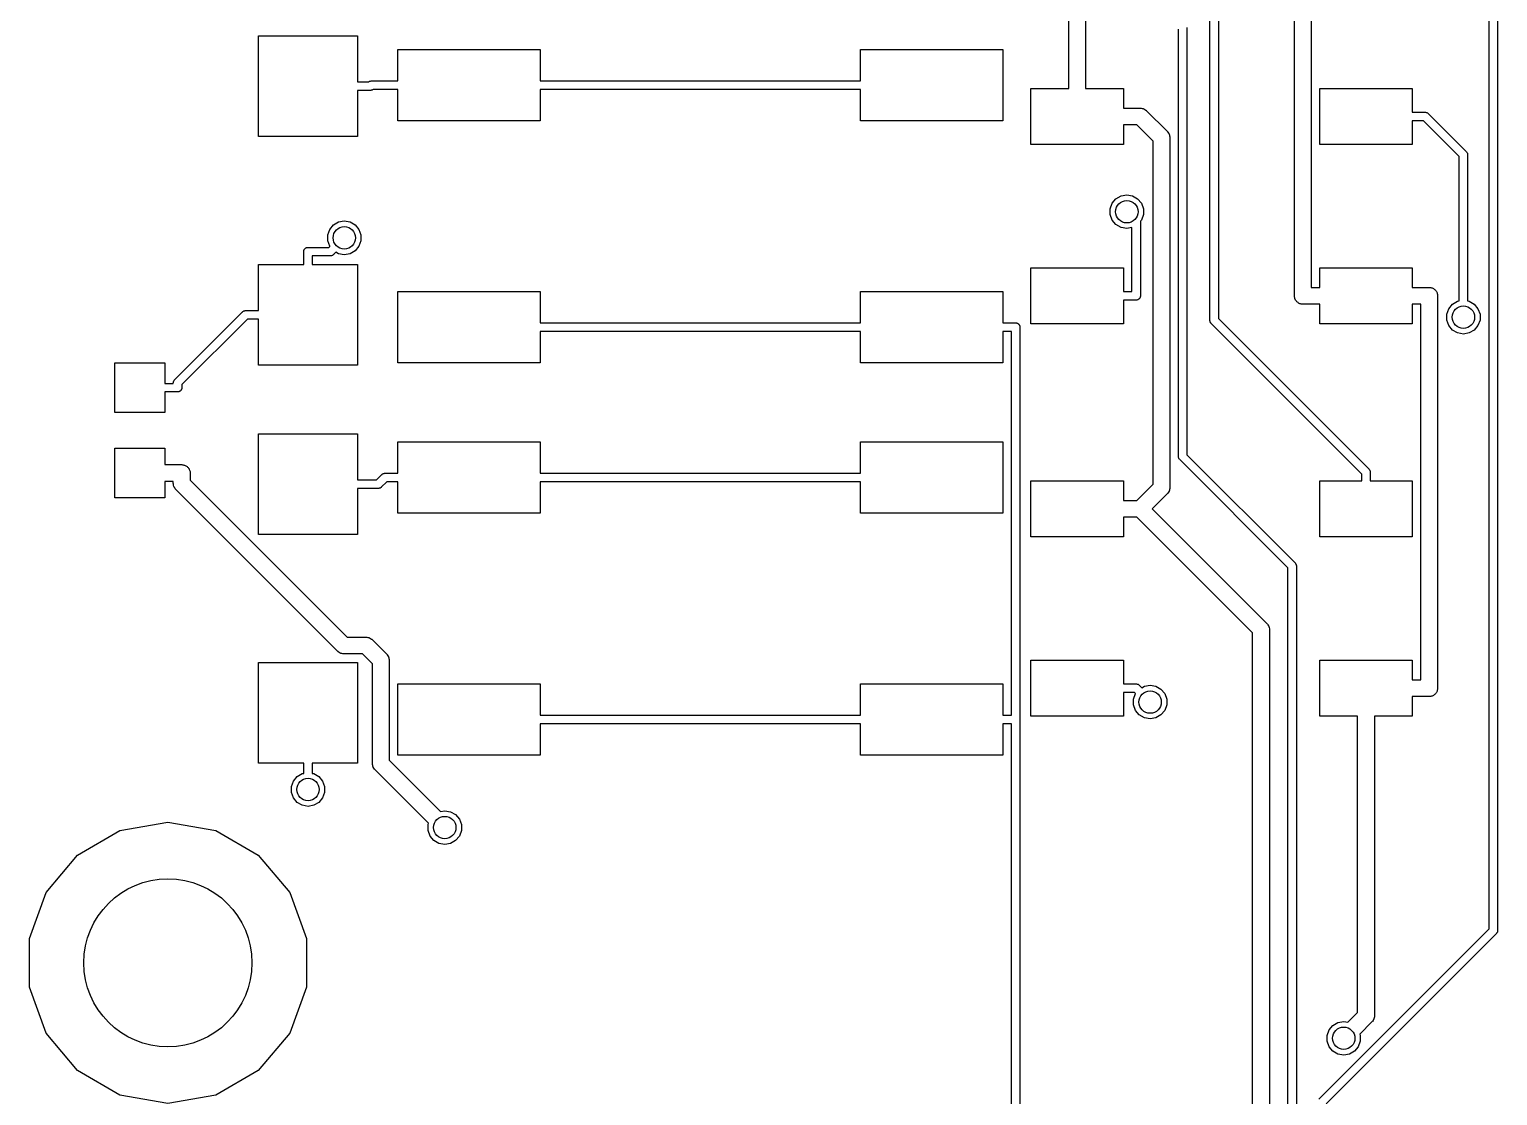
# Model space of a CAD drawing. Extents: x 0 to 100, y -163 to 0.
# Drawn here: x 0.03 to 26.23, y -54.87 to -35.85 of the extents above; entities that cross this region are included whole.
import ezdxf

# ---------------------------------------------------------------- set-up
doc = ezdxf.new("R2010")
doc.units = 0
doc.header["$MEASUREMENT"] = 0
doc.layers.add('BLACK', color=7, linetype='CONTINUOUS')

msp = doc.modelspace()

# ---------------------------------------------------------------- linework, layer by layer
at = {"layer": 'Black'}
for p, q in [((26.2253, -24.8791), (26.2253, -51.9239)), ((26.0729, -51.8923), (26.0729, -24.9107)), ((22.8988, -31.1688), (22.8988, -40.45)), ((22.5988, -40.6), (22.5988, -31.2309)), ((21.0922, -41.039), (21.0922, -31.7995)), ((21.2446, -31.831), (21.2446, -41.0074)), ((18.573, -36.9), (18.573, -35.0588)), ((18.873, -34.9967), (18.873, -36.9)), ((20.5303, -43.4683), (20.5303, -35.8422)), ((20.6827, -35.8106), (20.6827, -43.4367)), ((4.11608, -37.7595), (4.11608, -35.9612)), ((4.11608, -35.9612), (5.88392, -35.9612)), ((5.88392, -35.9612), (5.88392, -36.7842)), ((6.6025, -36.7648), (6.6025, -36.206)), ((6.6025, -36.206), (9.1425, -36.206)), ((9.1425, -36.206), (9.1425, -36.7648)), ((14.8575, -36.7648), (14.8575, -36.206)), ((14.8575, -36.206), (17.3975, -36.206)), ((17.3975, -36.206), (17.3975, -37.476)), ((5.88392, -36.7842), (6.0819, -36.7842)), ((6.1128, -36.9366), (5.88392, -36.9366)), ((5.88392, -36.9366), (5.88392, -37.7595)), ((6.0819, -36.7842), (6.08322, -36.7826)), ((6.08322, -36.7826), (6.09184, -36.7777)), ((6.09184, -36.7777), (6.1, -36.7719)), ((6.1, -36.7719), (6.10323, -36.7711)), ((6.10323, -36.7711), (6.10614, -36.7694)), ((6.10614, -36.7694), (6.11594, -36.7677)), ((6.1161, -36.936), (6.1128, -36.9366)), ((6.11594, -36.7677), (6.12556, -36.7651)), ((6.11944, -36.9363), (6.1161, -36.936)), ((6.12906, -36.9337), (6.11944, -36.9363)), ((6.12556, -36.7651), (6.1289, -36.7654)), ((6.1289, -36.7654), (6.1322, -36.7648)), ((6.13886, -36.932), (6.12906, -36.9337)), ((6.1322, -36.7648), (6.6025, -36.7648)), ((6.14176, -36.9303), (6.13886, -36.932)), ((6.145, -36.9295), (6.14176, -36.9303)), ((6.15316, -36.9237), (6.145, -36.9295)), ((6.16178, -36.9188), (6.15316, -36.9237)), ((6.1631, -36.9172), (6.16178, -36.9188)), ((6.6025, -36.9172), (6.1631, -36.9172)), ((6.6025, -37.476), (6.6025, -36.9172)), ((9.1425, -36.7648), (14.8575, -36.7648)), ((14.8575, -36.9172), (9.1425, -36.9172)), ((9.1425, -36.9172), (9.1425, -37.476)), ((14.8575, -37.476), (14.8575, -36.9172)), ((17.8975, -37.9), (17.8975, -36.9)), ((17.8975, -36.9), (18.573, -36.9)), ((18.873, -36.9), (19.5485, -36.9)), ((19.5485, -36.9), (19.5485, -37.25)), ((23.0515, -37.9), (23.0515, -36.9)), ((23.0515, -36.9), (24.7025, -36.9)), ((24.7025, -36.9), (24.7025, -37.3238)), ((19.5485, -37.25), (19.8512, -37.25)), ((19.8512, -37.25), (19.8577, -37.2511)), ((19.8577, -37.2511), (19.8643, -37.2506)), ((19.8643, -37.2506), (19.8832, -37.2556)), ((19.8832, -37.2556), (19.9025, -37.259)), ((19.9025, -37.259), (19.9082, -37.2623)), ((19.9082, -37.2623), (19.9146, -37.2641)), ((19.9146, -37.2641), (19.9306, -37.2753)), ((19.9306, -37.2753), (19.9476, -37.2851)), ((19.9476, -37.2851), (19.9519, -37.2901)), ((19.9519, -37.2901), (19.9573, -37.2939)), ((19.9573, -37.2939), (20.3337, -37.6703)), ((24.7025, -37.3238), (24.9314, -37.3238)), ((24.9314, -37.3238), (24.9347, -37.3244)), ((24.9347, -37.3244), (24.938, -37.3241)), ((24.938, -37.3241), (24.9477, -37.3267)), ((24.9477, -37.3267), (24.9575, -37.3284)), ((24.9575, -37.3284), (24.9604, -37.3301)), ((24.9604, -37.3301), (24.9636, -37.3309)), ((24.9636, -37.3309), (24.9718, -37.3367)), ((24.9718, -37.3367), (24.9804, -37.3416)), ((24.9804, -37.3416), (24.9825, -37.3442)), ((24.9825, -37.3442), (24.9853, -37.3461)), ((24.9853, -37.3461), (25.668, -38.0288)), ((9.1425, -37.476), (6.6025, -37.476)), ((17.3975, -37.476), (14.8575, -37.476)), ((19.7891, -37.55), (19.5485, -37.55)), ((19.5485, -37.55), (19.5485, -37.9)), ((20.0776, -37.8385), (19.7891, -37.55)), ((20.3337, -37.6703), (20.3375, -37.6757)), ((20.3375, -37.6757), (20.3425, -37.68)), ((20.3425, -37.68), (20.3523, -37.697)), ((20.3523, -37.697), (20.3635, -37.713)), ((20.3635, -37.713), (20.3653, -37.7194)), ((20.3653, -37.7194), (20.3686, -37.7251)), ((24.8998, -37.4762), (24.7025, -37.4762)), ((24.7025, -37.4762), (24.7025, -37.9)), ((25.5379, -38.1143), (24.8998, -37.4762)), ((5.88392, -37.7595), (4.11608, -37.7595)), ((19.5485, -37.9), (17.8975, -37.9)), ((20.0776, -43.9615), (20.0776, -37.8385)), ((20.3686, -37.7251), (20.372, -37.7444)), ((20.372, -37.7444), (20.377, -37.7633)), ((20.377, -37.7633), (20.3765, -37.7699)), ((20.3765, -37.7699), (20.3776, -37.7764)), ((20.3776, -37.7764), (20.3776, -44.0236)), ((24.7025, -37.9), (23.0515, -37.9)), ((25.5379, -40.6925), (25.5379, -38.1143)), ((25.668, -38.0288), (25.6699, -38.0316)), ((25.6699, -38.0316), (25.6725, -38.0337)), ((25.6725, -38.0337), (25.6775, -38.0423)), ((25.6775, -38.0423), (25.6832, -38.0505)), ((25.6832, -38.0505), (25.684, -38.0537)), ((25.684, -38.0537), (25.6857, -38.0566)), ((25.6857, -38.0566), (25.6874, -38.0664)), ((25.6874, -38.0664), (25.69, -38.0761)), ((25.69, -38.0761), (25.6897, -38.0794)), ((25.6897, -38.0794), (25.6903, -38.0827)), ((25.6903, -38.0827), (25.6903, -40.6925)), ((19.3125, -39.047), (19.3483, -38.9487)), ((19.3483, -38.9487), (19.4155, -38.8686)), ((19.4155, -38.8686), (19.5061, -38.8163)), ((19.5061, -38.8163), (19.6091, -38.7982)), ((19.6091, -38.7982), (19.7121, -38.8163)), ((19.7121, -38.8163), (19.8027, -38.8686)), ((19.8027, -38.8686), (19.8699, -38.9487)), ((19.8699, -38.9487), (19.9057, -39.047)), ((5.45443, -39.3351), (5.545, -39.2828)), ((5.545, -39.2828), (5.648, -39.2647)), ((5.648, -39.2647), (5.751, -39.2828)), ((5.751, -39.2828), (5.84157, -39.3351)), ((19.3125, -39.1516), (19.3125, -39.047)), ((19.3483, -39.2499), (19.3125, -39.1516)), ((19.4155, -39.33), (19.3483, -39.2499)), ((19.8699, -39.2499), (19.8536, -39.2693)), ((19.8536, -39.2693), (19.8536, -40.6)), ((19.9057, -39.1516), (19.8699, -39.2499)), ((19.9057, -39.047), (19.9057, -39.1516)), ((5.35143, -39.5135), (5.3872, -39.4152)), ((5.35143, -39.6181), (5.35143, -39.5135)), ((5.3872, -39.4152), (5.45443, -39.3351)), ((5.84157, -39.3351), (5.9088, -39.4152)), ((5.9088, -39.4152), (5.94457, -39.5135)), ((5.94457, -39.5135), (5.94457, -39.6181)), ((19.5061, -39.3823), (19.4155, -39.33)), ((19.6091, -39.4004), (19.5061, -39.3823)), ((19.7012, -39.3842), (19.6091, -39.4004)), ((19.7012, -40.5238), (19.7012, -39.3842)), ((4.9238, -39.8115), (4.92496, -39.8049)), ((4.9238, -40.0405), (4.9238, -39.8115)), ((4.92496, -39.7983), (4.92724, -39.792)), ((4.92496, -39.8049), (4.92496, -39.7983)), ((4.92724, -39.792), (4.9284, -39.7854)), ((4.9284, -39.7854), (4.93173, -39.7797)), ((4.93173, -39.7797), (4.93401, -39.7734)), ((4.93401, -39.7734), (4.93829, -39.7683)), ((4.93829, -39.7683), (4.94163, -39.7625)), ((4.94163, -39.7625), (4.94673, -39.7582)), ((4.94673, -39.7582), (4.95102, -39.7531)), ((4.95102, -39.7531), (4.95679, -39.7498)), ((4.95679, -39.7498), (4.9619, -39.7455)), ((4.9619, -39.7455), (4.96816, -39.7432)), ((4.96816, -39.7432), (4.97394, -39.7399)), ((4.97394, -39.7399), (4.98051, -39.7387)), ((4.98051, -39.7387), (4.98677, -39.7365)), ((4.98677, -39.7365), (4.99343, -39.7365)), ((4.99343, -39.7365), (5, -39.7353)), ((5, -39.7353), (5.37074, -39.7353)), ((5.3872, -39.7164), (5.35143, -39.6181)), ((5.37074, -39.7353), (5.38832, -39.7177)), ((5.38832, -39.7177), (5.3872, -39.7164)), ((5.84157, -39.7965), (5.751, -39.8488)), ((5.9088, -39.7164), (5.84157, -39.7965)), ((5.94457, -39.6181), (5.9088, -39.7164)), ((4.11608, -40.8634), (4.11608, -40.0405)), ((4.11608, -40.0405), (4.9238, -40.0405)), ((5.4023, -39.8877), (5.0762, -39.8877)), ((5.0762, -39.8877), (5.0762, -40.0405)), ((5.0762, -40.0405), (5.88392, -40.0405)), ((5.4056, -39.8871), (5.4023, -39.8877)), ((5.40894, -39.8874), (5.4056, -39.8871)), ((5.41856, -39.8848), (5.40894, -39.8874)), ((5.42836, -39.8831), (5.41856, -39.8848)), ((5.43126, -39.8814), (5.42836, -39.8831)), ((5.4345, -39.8806), (5.43126, -39.8814)), ((5.44266, -39.8748), (5.4345, -39.8806)), ((5.45128, -39.8699), (5.44266, -39.8748)), ((5.45343, -39.8673), (5.45128, -39.8699)), ((5.45618, -39.8654), (5.45343, -39.8673)), ((5.49921, -39.8223), (5.45618, -39.8654)), ((5.545, -39.8488), (5.49921, -39.8223)), ((5.648, -39.8669), (5.545, -39.8488)), ((5.751, -39.8488), (5.648, -39.8669)), ((5.88392, -40.0405), (5.88392, -41.8388)), ((17.8975, -41.1), (17.8975, -40.1)), ((17.8975, -40.1), (19.5485, -40.1)), ((19.5485, -40.1), (19.5485, -40.5238)), ((23.0515, -40.45), (23.0515, -40.1)), ((23.0515, -40.1), (24.7025, -40.1)), ((24.7025, -40.1), (24.7025, -40.45)), ((6.6025, -41.794), (6.6025, -40.524)), ((6.6025, -40.524), (9.1425, -40.524)), ((9.1425, -40.524), (9.1425, -41.0828)), ((14.8575, -41.0828), (14.8575, -40.524)), ((14.8575, -40.524), (17.3975, -40.524)), ((17.3975, -40.524), (17.3975, -41.0828)), ((19.5485, -40.5238), (19.7012, -40.5238)), ((19.8536, -40.6), (19.8524, -40.6066)), ((22.6011, -40.6129), (22.5988, -40.6)), ((22.8988, -40.45), (23.0515, -40.45)), ((24.7025, -40.45), (25.0052, -40.45)), ((25.0052, -40.45), (25.0181, -40.4523)), ((25.0181, -40.4523), (25.0312, -40.4523)), ((25.0312, -40.4523), (25.0436, -40.4568)), ((25.0436, -40.4568), (25.0565, -40.459)), ((25.0565, -40.459), (25.0679, -40.4656)), ((25.0679, -40.4656), (25.0802, -40.4701)), ((25.0802, -40.4701), (25.0903, -40.4785)), ((25.0903, -40.4785), (25.1016, -40.4851)), ((25.1016, -40.4851), (25.1101, -40.4951)), ((25.1101, -40.4951), (25.1201, -40.5036)), ((25.1201, -40.5036), (25.1267, -40.5149)), ((25.1267, -40.5149), (25.1351, -40.525)), ((25.1351, -40.525), (25.1396, -40.5373)), ((25.1396, -40.5373), (25.1462, -40.5487)), ((25.1462, -40.5487), (25.1484, -40.5616)), ((25.1484, -40.5616), (25.1529, -40.574)), ((25.1529, -40.574), (25.1529, -40.5871)), ((25.1529, -40.5871), (25.1552, -40.6)), ((25.1552, -40.6), (25.1552, -47.6)), ((3.86114, -40.868), (3.87094, -40.8663)), ((3.87094, -40.8663), (3.88056, -40.8637)), ((3.88056, -40.8637), (3.8839, -40.864)), ((3.8839, -40.864), (3.8872, -40.8634)), ((3.8872, -40.8634), (4.11608, -40.8634)), ((19.7774, -40.6762), (19.5485, -40.6762)), ((19.5485, -40.6762), (19.5485, -41.1)), ((19.784, -40.675), (19.7774, -40.6762)), ((19.7906, -40.675), (19.784, -40.675)), ((19.7969, -40.6728), (19.7906, -40.675)), ((19.8035, -40.6716), (19.7969, -40.6728)), ((19.8092, -40.6683), (19.8035, -40.6716)), ((19.8155, -40.666), (19.8092, -40.6683)), ((19.8206, -40.6617), (19.8155, -40.666)), ((19.8264, -40.6584), (19.8206, -40.6617)), ((19.8307, -40.6533), (19.8264, -40.6584)), ((19.8358, -40.649), (19.8307, -40.6533)), ((19.8391, -40.6432), (19.8358, -40.649)), ((19.8434, -40.6381), (19.8391, -40.6432)), ((19.8457, -40.6318), (19.8434, -40.6381)), ((19.849, -40.6261), (19.8457, -40.6318)), ((19.8502, -40.6195), (19.849, -40.6261)), ((19.8524, -40.6132), (19.8502, -40.6195)), ((19.8524, -40.6066), (19.8524, -40.6132)), ((22.6011, -40.626), (22.6011, -40.6129)), ((22.6056, -40.6384), (22.6011, -40.626)), ((22.6078, -40.6513), (22.6056, -40.6384)), ((22.6144, -40.6627), (22.6078, -40.6513)), ((22.6189, -40.675), (22.6144, -40.6627)), ((22.6273, -40.6851), (22.6189, -40.675)), ((22.6339, -40.6964), (22.6273, -40.6851)), ((22.6439, -40.7049), (22.6339, -40.6964)), ((22.6524, -40.7149), (22.6439, -40.7049)), ((22.6637, -40.7215), (22.6524, -40.7149)), ((22.6738, -40.7299), (22.6637, -40.7215)), ((22.6861, -40.7344), (22.6738, -40.7299)), ((22.6975, -40.741), (22.6861, -40.7344)), ((22.7104, -40.7432), (22.6975, -40.741)), ((22.7228, -40.7477), (22.7104, -40.7432)), ((22.7359, -40.7477), (22.7228, -40.7477)), ((22.7488, -40.75), (22.7359, -40.7477)), ((23.0515, -40.75), (22.7488, -40.75)), ((23.0515, -41.1), (23.0515, -40.75)), ((24.8552, -40.75), (24.7025, -40.75)), ((24.7025, -40.75), (24.7025, -41.1)), ((24.8552, -47.45), (24.8552, -40.75)), ((25.3175, -40.9279), (25.3533, -40.8296)), ((25.3533, -40.8296), (25.4205, -40.7495)), ((25.4205, -40.7495), (25.5111, -40.6972)), ((25.5111, -40.6972), (25.5379, -40.6925)), ((25.6903, -40.6925), (25.7171, -40.6972)), ((25.7171, -40.6972), (25.8077, -40.7495)), ((25.8077, -40.7495), (25.8749, -40.8296)), ((25.8749, -40.8296), (25.9107, -40.9279)), ((2.61952, -42.0995), (3.83332, -40.8857)), ((3.91876, -41.0158), (2.7496, -42.185)), ((3.83332, -40.8857), (3.83606, -40.8838)), ((3.83606, -40.8838), (3.83822, -40.8812)), ((3.83822, -40.8812), (3.84684, -40.8762)), ((3.84684, -40.8762), (3.855, -40.8705)), ((3.855, -40.8705), (3.85823, -40.8697)), ((3.85823, -40.8697), (3.86114, -40.868)), ((4.11608, -41.0158), (3.91876, -41.0158)), ((4.11608, -41.8388), (4.11608, -41.0158)), ((9.1425, -41.0828), (14.8575, -41.0828)), ((17.3975, -41.0828), (17.6264, -41.0828)), ((17.6264, -41.0828), (17.633, -41.084)), ((17.633, -41.084), (17.6396, -41.084)), ((17.6396, -41.084), (17.6459, -41.0862)), ((17.6459, -41.0862), (17.6525, -41.0874)), ((17.6525, -41.0874), (17.6582, -41.0907)), ((17.6582, -41.0907), (17.6645, -41.093)), ((17.6645, -41.093), (17.6696, -41.0973)), ((17.6696, -41.0973), (17.6754, -41.1006)), ((17.6754, -41.1006), (17.6797, -41.1057)), ((17.6797, -41.1057), (17.6848, -41.11)), ((17.6848, -41.11), (17.6881, -41.1158)), ((17.6881, -41.1158), (17.6924, -41.1209)), ((17.6924, -41.1209), (17.6947, -41.1272)), ((17.6947, -41.1272), (17.698, -41.1329)), ((19.5485, -41.1), (17.8975, -41.1)), ((21.0928, -41.0423), (21.0922, -41.039)), ((21.0925, -41.0456), (21.0928, -41.0423)), ((21.0951, -41.0553), (21.0925, -41.0456)), ((21.0968, -41.0651), (21.0951, -41.0553)), ((21.0985, -41.068), (21.0968, -41.0651)), ((21.0993, -41.0712), (21.0985, -41.068)), ((21.1051, -41.0794), (21.0993, -41.0712)), ((21.11, -41.088), (21.1051, -41.0794)), ((21.1126, -41.0901), (21.11, -41.088)), ((21.1145, -41.0929), (21.1126, -41.0901)), ((23.8008, -43.7792), (21.1145, -41.0929)), ((21.2446, -41.0074), (23.9309, -43.6937)), ((24.7025, -41.1), (23.0515, -41.1)), ((25.3175, -41.0325), (25.3175, -40.9279)), ((25.3533, -41.1308), (25.3175, -41.0325)), ((25.9107, -41.0325), (25.8749, -41.1308)), ((25.9107, -40.9279), (25.9107, -41.0325)), ((14.8575, -41.2352), (9.1425, -41.2352)), ((9.1425, -41.2352), (9.1425, -41.794)), ((14.8575, -41.794), (14.8575, -41.2352)), ((17.5502, -41.2352), (17.3975, -41.2352)), ((17.3975, -41.2352), (17.3975, -41.794)), ((17.5502, -48.0828), (17.5502, -41.2352)), ((17.698, -41.1329), (17.6992, -41.1395)), ((17.6992, -41.1395), (17.7014, -41.1458)), ((17.7014, -41.1458), (17.7014, -41.1524)), ((17.7014, -41.1524), (17.7026, -41.159)), ((17.7026, -41.159), (17.7026, -48.159)), ((25.4205, -41.2109), (25.3533, -41.1308)), ((25.5111, -41.2632), (25.4205, -41.2109)), ((25.6141, -41.2813), (25.5111, -41.2632)), ((25.7171, -41.2632), (25.6141, -41.2813)), ((25.8077, -41.2109), (25.7171, -41.2632)), ((25.8749, -41.1308), (25.8077, -41.2109)), ((1.5555, -42.6825), (1.5555, -41.7935)), ((1.5555, -41.7935), (2.4445, -41.7935)), ((2.4445, -41.7935), (2.4445, -42.1618)), ((5.88392, -41.8388), (4.11608, -41.8388)), ((9.1425, -41.794), (6.6025, -41.794)), ((17.3975, -41.794), (14.8575, -41.794)), ((2.4445, -42.1618), (2.5972, -42.1618)), ((2.5972, -42.1534), (2.59778, -42.1501)), ((2.5972, -42.1618), (2.5972, -42.1534)), ((2.59749, -42.1468), (2.60007, -42.1371)), ((2.59778, -42.1501), (2.59749, -42.1468)), ((2.60007, -42.1371), (2.6018, -42.1273)), ((2.6018, -42.1273), (2.60347, -42.1244)), ((2.60347, -42.1244), (2.60434, -42.1212)), ((2.60434, -42.1212), (2.61005, -42.113)), ((2.61005, -42.113), (2.61503, -42.1044)), ((2.61503, -42.1044), (2.61759, -42.1023)), ((2.61759, -42.1023), (2.61952, -42.0995)), ((2.6734, -42.3142), (2.4445, -42.3142)), ((2.4445, -42.3142), (2.4445, -42.6825)), ((2.67997, -42.313), (2.6734, -42.3142)), ((2.68663, -42.313), (2.67997, -42.313)), ((2.69289, -42.3108), (2.68663, -42.313)), ((2.69946, -42.3096), (2.69289, -42.3108)), ((2.70524, -42.3063), (2.69946, -42.3096)), ((2.7115, -42.304), (2.70524, -42.3063)), ((2.71661, -42.2997), (2.7115, -42.304)), ((2.72238, -42.2964), (2.71661, -42.2997)), ((2.72667, -42.2913), (2.72238, -42.2964)), ((2.73177, -42.287), (2.72667, -42.2913)), ((2.73511, -42.2812), (2.73177, -42.287)), ((2.73939, -42.2761), (2.73511, -42.2812)), ((2.74167, -42.2698), (2.73939, -42.2761)), ((2.745, -42.2641), (2.74167, -42.2698)), ((2.74616, -42.2575), (2.745, -42.2641)), ((2.74844, -42.2512), (2.74616, -42.2575)), ((2.7496, -42.238), (2.74844, -42.2446)), ((2.74844, -42.2446), (2.74844, -42.2512)), ((2.7496, -42.185), (2.7496, -42.238)), ((2.4445, -42.6825), (1.5555, -42.6825)), ((4.11608, -44.8595), (4.11608, -43.0612)), ((4.11608, -43.0612), (5.88392, -43.0612)), ((5.88392, -43.0612), (5.88392, -43.8842)), ((6.6025, -43.7648), (6.6025, -43.206)), ((6.6025, -43.206), (9.1425, -43.206)), ((9.1425, -43.206), (9.1425, -43.7648)), ((14.8575, -43.7648), (14.8575, -43.206)), ((14.8575, -43.206), (17.3975, -43.206)), ((17.3975, -43.206), (17.3975, -44.476)), ((1.5555, -44.2065), (1.5555, -43.3175)), ((1.5555, -43.3175), (2.4445, -43.3175)), ((2.4445, -43.3175), (2.4445, -43.612)), ((20.5309, -43.4716), (20.5303, -43.4683)), ((20.5306, -43.4749), (20.5309, -43.4716)), ((20.5332, -43.4846), (20.5306, -43.4749)), ((20.5349, -43.4944), (20.5332, -43.4846)), ((20.6827, -43.4367), (22.6123, -45.3663)), ((2.4445, -43.612), (2.7472, -43.612)), ((2.7472, -43.612), (2.76012, -43.6143)), ((2.76012, -43.6143), (2.77325, -43.6143)), ((2.77325, -43.6143), (2.78558, -43.6188)), ((2.78558, -43.6188), (2.7985, -43.621)), ((2.7985, -43.621), (2.80987, -43.6276)), ((2.80987, -43.6276), (2.8222, -43.6321)), ((2.8222, -43.6321), (2.83225, -43.6405)), ((2.83225, -43.6405), (2.84362, -43.6471)), ((2.84362, -43.6471), (2.85205, -43.6571)), ((2.85205, -43.6571), (2.86211, -43.6656)), ((2.86211, -43.6656), (2.86867, -43.6769)), ((2.86867, -43.6769), (2.8771, -43.687)), ((2.8771, -43.687), (2.88159, -43.6993)), ((2.88159, -43.6993), (2.88815, -43.7107)), ((2.88815, -43.7107), (2.89043, -43.7236)), ((2.89043, -43.7236), (2.89492, -43.736)), ((2.89492, -43.736), (2.89492, -43.7491)), ((20.5366, -43.4973), (20.5349, -43.4944)), ((20.5374, -43.5005), (20.5366, -43.4973)), ((20.5432, -43.5087), (20.5374, -43.5005)), ((20.5481, -43.5173), (20.5432, -43.5087)), ((20.5507, -43.5194), (20.5481, -43.5173)), ((20.5526, -43.5222), (20.5507, -43.5194)), ((22.4822, -45.4518), (20.5526, -43.5222)), ((23.9309, -43.6937), (23.9328, -43.6965)), ((23.9328, -43.6965), (23.9354, -43.6986)), ((23.9354, -43.6986), (23.9403, -43.7072)), ((23.9403, -43.7072), (23.9461, -43.7154)), ((23.9461, -43.7154), (23.9469, -43.7186)), ((23.9469, -43.7186), (23.9486, -43.7215)), ((23.9486, -43.7215), (23.9503, -43.7313)), ((23.9503, -43.7313), (23.9529, -43.741)), ((23.9529, -43.741), (23.9526, -43.7443)), ((23.9526, -43.7443), (23.9532, -43.7476)), ((23.9532, -43.7476), (23.9532, -43.9)), ((2.5972, -43.912), (2.4445, -43.912)), ((2.4445, -43.912), (2.4445, -44.2065)), ((2.5972, -43.9488), (2.5972, -43.912)), ((2.59835, -43.9553), (2.5972, -43.9488)), ((2.59777, -43.9619), (2.59835, -43.9553)), ((2.60284, -43.9808), (2.59777, -43.9619)), ((2.60625, -44.0001), (2.60284, -43.9808)), ((2.60955, -44.0058), (2.60625, -44.0001)), ((2.61125, -44.0122), (2.60955, -44.0058)), ((2.89492, -43.7491), (2.8972, -43.762)), ((2.8972, -43.762), (2.8972, -43.8867)), ((2.8972, -43.8867), (5.69813, -46.6876)), ((5.88392, -43.8842), (6.22264, -43.8842)), ((6.22264, -43.8842), (6.31972, -43.7871)), ((6.40516, -43.9172), (6.30808, -44.0143)), ((6.31972, -43.7871), (6.32246, -43.7852)), ((6.32246, -43.7852), (6.32462, -43.7826)), ((6.32462, -43.7826), (6.33324, -43.7777)), ((6.33324, -43.7777), (6.3414, -43.7719)), ((6.3414, -43.7719), (6.34463, -43.7711)), ((6.34463, -43.7711), (6.34754, -43.7694)), ((6.34754, -43.7694), (6.35734, -43.7677)), ((6.35734, -43.7677), (6.36696, -43.7651)), ((6.36696, -43.7651), (6.3703, -43.7654)), ((6.3703, -43.7654), (6.3736, -43.7648)), ((6.3736, -43.7648), (6.6025, -43.7648)), ((6.6025, -43.9172), (6.40516, -43.9172)), ((6.6025, -44.476), (6.6025, -43.9172)), ((9.1425, -43.7648), (14.8575, -43.7648)), ((14.8575, -43.9172), (9.1425, -43.9172)), ((9.1425, -43.9172), (9.1425, -44.476)), ((14.8575, -44.476), (14.8575, -43.9172)), ((17.8975, -44.9), (17.8975, -43.9)), ((17.8975, -43.9), (19.5485, -43.9)), ((19.5485, -43.9), (19.5485, -44.25)), ((19.7891, -44.25), (20.0776, -43.9615)), ((23.0515, -44.9), (23.0515, -43.9)), ((23.0515, -43.9), (23.8008, -43.9)), ((23.8008, -43.9), (23.8008, -43.7792)), ((23.9532, -43.9), (24.7025, -43.9)), ((24.7025, -43.9), (24.7025, -44.9)), ((2.4445, -44.2065), (1.5555, -44.2065)), ((2.62249, -44.0282), (2.61125, -44.0122)), ((2.63229, -44.0452), (2.62249, -44.0282)), ((2.63735, -44.0495), (2.63229, -44.0452)), ((2.64113, -44.0549), (2.63735, -44.0495)), ((5.52993, -46.9437), (2.64113, -44.0549)), ((6.2542, -44.0366), (5.88392, -44.0366)), ((5.88392, -44.0366), (5.88392, -44.8595)), ((6.2575, -44.036), (6.2542, -44.0366)), ((6.26084, -44.0363), (6.2575, -44.036)), ((6.27046, -44.0337), (6.26084, -44.0363)), ((6.28026, -44.032), (6.27046, -44.0337)), ((6.28316, -44.0303), (6.28026, -44.032)), ((6.2864, -44.0295), (6.28316, -44.0303)), ((6.29456, -44.0237), (6.2864, -44.0295)), ((6.30318, -44.0188), (6.29456, -44.0237)), ((6.30533, -44.0162), (6.30318, -44.0188)), ((6.30808, -44.0143), (6.30533, -44.0162)), ((19.5485, -44.25), (19.7891, -44.25)), ((20.3337, -44.1297), (20.0633, -44.4)), ((20.3375, -44.1243), (20.3337, -44.1297)), ((20.3425, -44.12), (20.3375, -44.1243)), ((20.3523, -44.103), (20.3425, -44.12)), ((20.3635, -44.087), (20.3523, -44.103)), ((20.3653, -44.0806), (20.3635, -44.087)), ((20.3686, -44.0749), (20.3653, -44.0806)), ((20.372, -44.0556), (20.3686, -44.0749)), ((20.377, -44.0367), (20.372, -44.0556)), ((20.3776, -44.0236), (20.3765, -44.0301)), ((20.3765, -44.0301), (20.377, -44.0367)), ((9.1425, -44.476), (6.6025, -44.476)), ((17.3975, -44.476), (14.8575, -44.476)), ((20.0633, -44.4), (22.1094, -46.446)), ((19.7891, -44.55), (19.5485, -44.55)), ((19.5485, -44.55), (19.5485, -44.9)), ((21.8533, -46.6142), (19.7891, -44.55)), ((5.88392, -44.8595), (4.11608, -44.8595)), ((19.5485, -44.9), (17.8975, -44.9)), ((24.7025, -44.9), (23.0515, -44.9)), ((22.4822, -71.7438), (22.4822, -45.4518)), ((22.6123, -45.3663), (22.6142, -45.3691)), ((22.6142, -45.3691), (22.6168, -45.3712)), ((22.6168, -45.3712), (22.6217, -45.3798)), ((22.6217, -45.3798), (22.6275, -45.388)), ((22.6275, -45.388), (22.6283, -45.3912)), ((22.6283, -45.3912), (22.63, -45.3941)), ((22.63, -45.3941), (22.6317, -45.4039)), ((22.6317, -45.4039), (22.6343, -45.4136)), ((22.6343, -45.4136), (22.634, -45.4169)), ((22.634, -45.4169), (22.6346, -45.4202)), ((22.6346, -45.4202), (22.6346, -71.7122)), ((21.8533, -59.7358), (21.8533, -46.6142)), ((22.1094, -46.446), (22.1132, -46.4514)), ((22.1132, -46.4514), (22.1182, -46.4557)), ((22.1182, -46.4557), (22.128, -46.4727)), ((22.128, -46.4727), (22.1392, -46.4887)), ((22.1392, -46.4887), (22.141, -46.4951)), ((22.141, -46.4951), (22.1443, -46.5008)), ((22.1443, -46.5008), (22.1477, -46.5201)), ((22.1477, -46.5201), (22.1527, -46.539)), ((22.1527, -46.539), (22.1522, -46.5456)), ((22.1522, -46.5456), (22.1533, -46.5521)), ((22.1533, -46.5521), (22.1533, -59.7358)), ((5.69813, -46.6876), (6.036, -46.6876)), ((6.036, -46.6876), (6.0425, -46.6887)), ((6.0425, -46.6887), (6.04907, -46.6882)), ((6.04907, -46.6882), (6.068, -46.6932)), ((6.068, -46.6932), (6.0873, -46.6966)), ((6.0873, -46.6966), (6.09302, -46.6999)), ((6.09302, -46.6999), (6.09939, -46.7017)), ((6.09939, -46.7017), (6.11544, -46.7129)), ((6.11544, -46.7129), (6.13242, -46.7227)), ((6.13242, -46.7227), (6.13666, -46.7277)), ((6.13666, -46.7277), (6.14207, -46.7315)), ((6.14207, -46.7315), (6.40577, -46.9952)), ((4.11608, -48.9388), (4.11608, -47.1405)), ((4.11608, -47.1405), (5.88392, -47.1405)), ((5.53534, -46.9475), (5.52993, -46.9437)), ((5.53958, -46.9525), (5.53534, -46.9475)), ((5.55655, -46.9623), (5.53958, -46.9525)), ((5.57261, -46.9735), (5.55655, -46.9623)), ((5.57898, -46.9753), (5.57261, -46.9735)), ((5.5847, -46.9786), (5.57898, -46.9753)), ((5.604, -46.982), (5.5847, -46.9786)), ((5.62293, -46.987), (5.604, -46.982)), ((5.6295, -46.9865), (5.62293, -46.987)), ((5.636, -46.9876), (5.6295, -46.9865)), ((5.97387, -46.9876), (5.636, -46.9876)), ((5.88392, -47.1405), (5.88392, -48.9388)), ((6.1497, -47.1634), (5.97387, -46.9876)), ((6.40577, -46.9952), (6.40955, -47.0006)), ((6.40955, -47.0006), (6.41461, -47.0049)), ((6.41461, -47.0049), (6.42441, -47.0219)), ((6.42441, -47.0219), (6.43565, -47.0379)), ((6.43565, -47.0379), (6.43735, -47.0443)), ((6.43735, -47.0443), (6.44065, -47.05)), ((6.44065, -47.05), (6.44406, -47.0693)), ((6.44406, -47.0693), (6.44913, -47.0882)), ((6.44913, -47.0882), (6.44855, -47.0948)), ((6.44855, -47.0948), (6.4497, -47.1013)), ((6.4497, -47.1013), (6.4497, -48.8852)), ((17.8975, -48.1), (17.8975, -47.1)), ((17.8975, -47.1), (19.5485, -47.1)), ((19.5485, -47.1), (19.5485, -47.5238)), ((23.0515, -48.1), (23.0515, -47.1)), ((23.0515, -47.1), (24.7025, -47.1)), ((24.7025, -47.1), (24.7025, -47.45)), ((6.1497, -48.9473), (6.1497, -47.1634)), ((6.6025, -48.794), (6.6025, -47.524)), ((6.6025, -47.524), (9.1425, -47.524)), ((9.1425, -47.524), (9.1425, -48.0828)), ((14.8575, -48.0828), (14.8575, -47.524)), ((14.8575, -47.524), (17.3975, -47.524)), ((17.3975, -47.524), (17.3975, -48.0828)), ((19.5485, -47.5238), (19.7774, -47.5238)), ((19.7458, -47.6762), (19.5485, -47.6762)), ((19.5485, -47.6762), (19.5485, -48.1)), ((19.7651, -47.6955), (19.7458, -47.6762)), ((19.7774, -47.5238), (19.7807, -47.5244)), ((19.7807, -47.5244), (19.784, -47.5241)), ((19.784, -47.5241), (19.7937, -47.5267)), ((19.7937, -47.5267), (19.8035, -47.5284)), ((19.8035, -47.5284), (19.8064, -47.5301)), ((19.8064, -47.5301), (19.8096, -47.5309)), ((19.8096, -47.5309), (19.8178, -47.5367)), ((19.8178, -47.5367), (19.8264, -47.5416)), ((19.8264, -47.5416), (19.8285, -47.5442)), ((19.8285, -47.5442), (19.8313, -47.5461)), ((19.8313, -47.5461), (19.876, -47.5909)), ((19.876, -47.5909), (19.9218, -47.5644)), ((19.9218, -47.5644), (20.0248, -47.5463)), ((20.0248, -47.5463), (20.1278, -47.5644)), ((20.1278, -47.5644), (20.2184, -47.6167)), ((20.2184, -47.6167), (20.2856, -47.6968)), ((24.7025, -47.45), (24.8552, -47.45)), ((25.1351, -47.675), (25.1267, -47.6851)), ((25.1396, -47.6627), (25.1351, -47.675)), ((25.1462, -47.6513), (25.1396, -47.6627)), ((25.1484, -47.6384), (25.1462, -47.6513)), ((25.1529, -47.626), (25.1484, -47.6384)), ((25.1552, -47.6), (25.1529, -47.6129)), ((25.1529, -47.6129), (25.1529, -47.626)), ((19.7282, -47.7951), (19.764, -47.6968)), ((19.7282, -47.8997), (19.7282, -47.7951)), ((19.764, -47.998), (19.7282, -47.8997)), ((19.764, -47.6968), (19.7651, -47.6955)), ((20.2856, -47.6968), (20.3214, -47.7951)), ((20.3214, -47.8997), (20.2856, -47.998)), ((20.3214, -47.7951), (20.3214, -47.8997)), ((25.0052, -47.75), (24.7025, -47.75)), ((24.7025, -47.75), (24.7025, -48.1)), ((25.0181, -47.7477), (25.0052, -47.75)), ((25.0312, -47.7477), (25.0181, -47.7477)), ((25.0436, -47.7432), (25.0312, -47.7477)), ((25.0565, -47.741), (25.0436, -47.7432)), ((25.0679, -47.7344), (25.0565, -47.741)), ((25.0802, -47.7299), (25.0679, -47.7344)), ((25.0903, -47.7215), (25.0802, -47.7299)), ((25.1016, -47.7149), (25.0903, -47.7215)), ((25.1101, -47.7049), (25.1016, -47.7149)), ((25.1201, -47.6964), (25.1101, -47.7049)), ((25.1267, -47.6851), (25.1201, -47.6964)), ((9.1425, -48.0828), (14.8575, -48.0828)), ((17.3975, -48.0828), (17.5502, -48.0828)), ((17.7026, -48.159), (17.7026, -56.1794)), ((19.5485, -48.1), (17.8975, -48.1)), ((19.8312, -48.0781), (19.764, -47.998)), ((19.9218, -48.1304), (19.8312, -48.0781)), ((20.0248, -48.1485), (19.9218, -48.1304)), ((20.1278, -48.1304), (20.0248, -48.1485)), ((20.2184, -48.0781), (20.1278, -48.1304)), ((20.2856, -47.998), (20.2184, -48.0781)), ((23.727, -48.1), (23.0515, -48.1)), ((23.727, -53.3858), (23.727, -48.1)), ((24.7025, -48.1), (24.027, -48.1)), ((24.027, -48.1), (24.027, -53.4479)), ((14.8575, -48.2352), (9.1425, -48.2352)), ((9.1425, -48.2352), (9.1425, -48.794)), ((14.8575, -48.794), (14.8575, -48.2352)), ((17.5502, -48.2352), (17.3975, -48.2352)), ((17.3975, -48.2352), (17.3975, -48.794)), ((17.5502, -56.211), (17.5502, -48.2352)), ((4.9238, -48.9388), (4.11608, -48.9388)), ((4.9238, -49.1192), (4.9238, -48.9388)), ((5.88392, -48.9388), (5.0762, -48.9388)), ((5.0762, -48.9388), (5.0762, -49.1192)), ((6.15085, -48.9538), (6.1497, -48.9473)), ((6.15027, -48.9604), (6.15085, -48.9538)), ((6.15534, -48.9793), (6.15027, -48.9604)), ((6.15875, -48.9986), (6.15534, -48.9793)), ((6.4497, -48.8852), (7.36373, -49.7992)), ((9.1425, -48.794), (6.6025, -48.794)), ((17.3975, -48.794), (14.8575, -48.794)), ((4.7392, -49.2563), (4.80643, -49.1762)), ((4.80643, -49.1762), (4.897, -49.1239)), ((4.897, -49.1239), (4.9238, -49.1192)), ((5.0762, -49.1192), (5.103, -49.1239)), ((5.103, -49.1239), (5.19357, -49.1762)), ((5.19357, -49.1762), (5.2608, -49.2563)), ((6.16205, -49.0043), (6.15875, -48.9986)), ((6.16375, -49.0107), (6.16205, -49.0043)), ((6.17499, -49.0267), (6.16375, -49.0107)), ((6.18479, -49.0437), (6.17499, -49.0267)), ((6.18985, -49.048), (6.18479, -49.0437)), ((6.19363, -49.0534), (6.18985, -49.048)), ((7.15141, -50.0111), (6.19363, -49.0534)), ((4.70343, -49.3546), (4.7392, -49.2563)), ((4.70343, -49.4592), (4.70343, -49.3546)), ((4.7392, -49.5575), (4.70343, -49.4592)), ((5.2608, -49.2563), (5.29657, -49.3546)), ((5.29657, -49.4592), (5.2608, -49.5575)), ((5.29657, -49.3546), (5.29657, -49.4592)), ((4.80643, -49.6376), (4.7392, -49.5575)), ((4.897, -49.6899), (4.80643, -49.6376)), ((5, -49.708), (4.897, -49.6899)), ((5.103, -49.6899), (5, -49.708)), ((5.19357, -49.6376), (5.103, -49.6899)), ((5.2608, -49.5575), (5.19357, -49.6376)), ((1.64168, -50.1418), (2.5, -49.9904)), ((2.5, -49.9904), (3.35832, -50.1418)), ((7.14283, -50.0347), (7.15141, -50.0111)), ((7.14283, -50.1393), (7.14283, -50.0347)), ((7.36373, -49.7992), (7.4394, -49.7859)), ((7.4394, -49.7859), (7.5424, -49.804)), ((7.5424, -49.804), (7.63297, -49.8563)), ((7.63297, -49.8563), (7.7002, -49.9364)), ((7.7002, -49.9364), (7.73597, -50.0347)), ((7.73597, -50.0347), (7.73597, -50.1393)), ((0.88689, -50.5776), (1.64168, -50.1418)), ((3.35832, -50.1418), (4.11311, -50.5776)), ((7.1786, -50.2376), (7.14283, -50.1393)), ((7.24583, -50.3177), (7.1786, -50.2376)), ((7.7002, -50.2376), (7.63297, -50.3177)), ((7.73597, -50.1393), (7.7002, -50.2376)), ((7.3364, -50.37), (7.24583, -50.3177)), ((7.4394, -50.3881), (7.3364, -50.37)), ((7.5424, -50.37), (7.4394, -50.3881)), ((7.63297, -50.3177), (7.5424, -50.37)), ((0.32667, -51.2452), (0.88689, -50.5776)), ((4.11311, -50.5776), (4.67333, -51.2452)), ((0.02858, -52.0642), (0.32667, -51.2452)), ((4.67333, -51.2452), (4.97142, -52.0642)), ((0.02858, -52.9358), (0.02858, -52.0642)), ((4.97142, -52.0642), (4.97142, -52.9358)), ((23.0335, -54.9317), (26.0729, -51.8923)), ((26.203, -51.9778), (23.1636, -55.0172)), ((26.2049, -51.975), (26.203, -51.9778)), ((26.2075, -51.9729), (26.2049, -51.975)), ((26.2125, -51.9643), (26.2075, -51.9729)), ((26.2182, -51.9561), (26.2125, -51.9643)), ((26.219, -51.9529), (26.2182, -51.9561)), ((26.2207, -51.95), (26.219, -51.9529)), ((26.2224, -51.9402), (26.2207, -51.95)), ((26.225, -51.9305), (26.2224, -51.9402)), ((26.2253, -51.9239), (26.2247, -51.9272)), ((26.2247, -51.9272), (26.225, -51.9305)), ((0.32667, -53.7548), (0.02858, -52.9358)), ((4.97142, -52.9358), (4.67333, -53.7548)), ((23.5546, -53.5582), (23.727, -53.3858)), ((23.1823, -53.7937), (23.2181, -53.6954)), ((23.2181, -53.6954), (23.2853, -53.6153)), ((23.2853, -53.6153), (23.3759, -53.563)), ((23.3759, -53.563), (23.4789, -53.5449)), ((23.4789, -53.5449), (23.5546, -53.5582)), ((23.9831, -53.554), (23.7669, -53.7701)), ((23.9869, -53.5486), (23.9831, -53.554)), ((23.9919, -53.5443), (23.9869, -53.5486)), ((24.0017, -53.5273), (23.9919, -53.5443)), ((24.0129, -53.5113), (24.0017, -53.5273)), ((24.0147, -53.5049), (24.0129, -53.5113)), ((24.018, -53.4992), (24.0147, -53.5049)), ((24.0214, -53.4799), (24.018, -53.4992)), ((24.0264, -53.461), (24.0214, -53.4799)), ((24.027, -53.4479), (24.0259, -53.4544)), ((24.0259, -53.4544), (24.0264, -53.461)), ((0.88689, -54.4224), (0.32667, -53.7548)), ((4.67333, -53.7548), (4.11311, -54.4224)), ((23.1823, -53.8983), (23.1823, -53.7937)), ((23.2181, -53.9966), (23.1823, -53.8983)), ((23.7755, -53.8983), (23.7397, -53.9966)), ((23.7669, -53.7701), (23.7755, -53.7937)), ((23.7755, -53.7937), (23.7755, -53.8983)), ((23.2853, -54.0767), (23.2181, -53.9966)), ((23.3759, -54.129), (23.2853, -54.0767)), ((23.4789, -54.1471), (23.3759, -54.129)), ((23.5819, -54.129), (23.4789, -54.1471)), ((23.6725, -54.0767), (23.5819, -54.129)), ((23.7397, -53.9966), (23.6725, -54.0767)), ((1.64168, -54.8582), (0.88689, -54.4224)), ((4.11311, -54.4224), (3.35832, -54.8582)), ((2.5, -55.0095), (1.64168, -54.8582)), ((3.35832, -54.8582), (2.5, -55.0095))]:
    msp.add_line(p, q, dxfattribs=at)
for centre, radius in [((19.6091, -39.0993), 0.2), ((5.648, -39.5658), 0.2), ((25.6141, -40.9802), 0.2), ((20.0248, -47.8474), 0.2), ((5, -49.4069), 0.2), ((7.4394, -50.087), 0.2), ((2.5, -52.5), 1.5), ((23.4789, -53.846), 0.2)]:
    msp.add_circle(centre, radius, dxfattribs=at)

doc.saveas('drawing.dxf')
